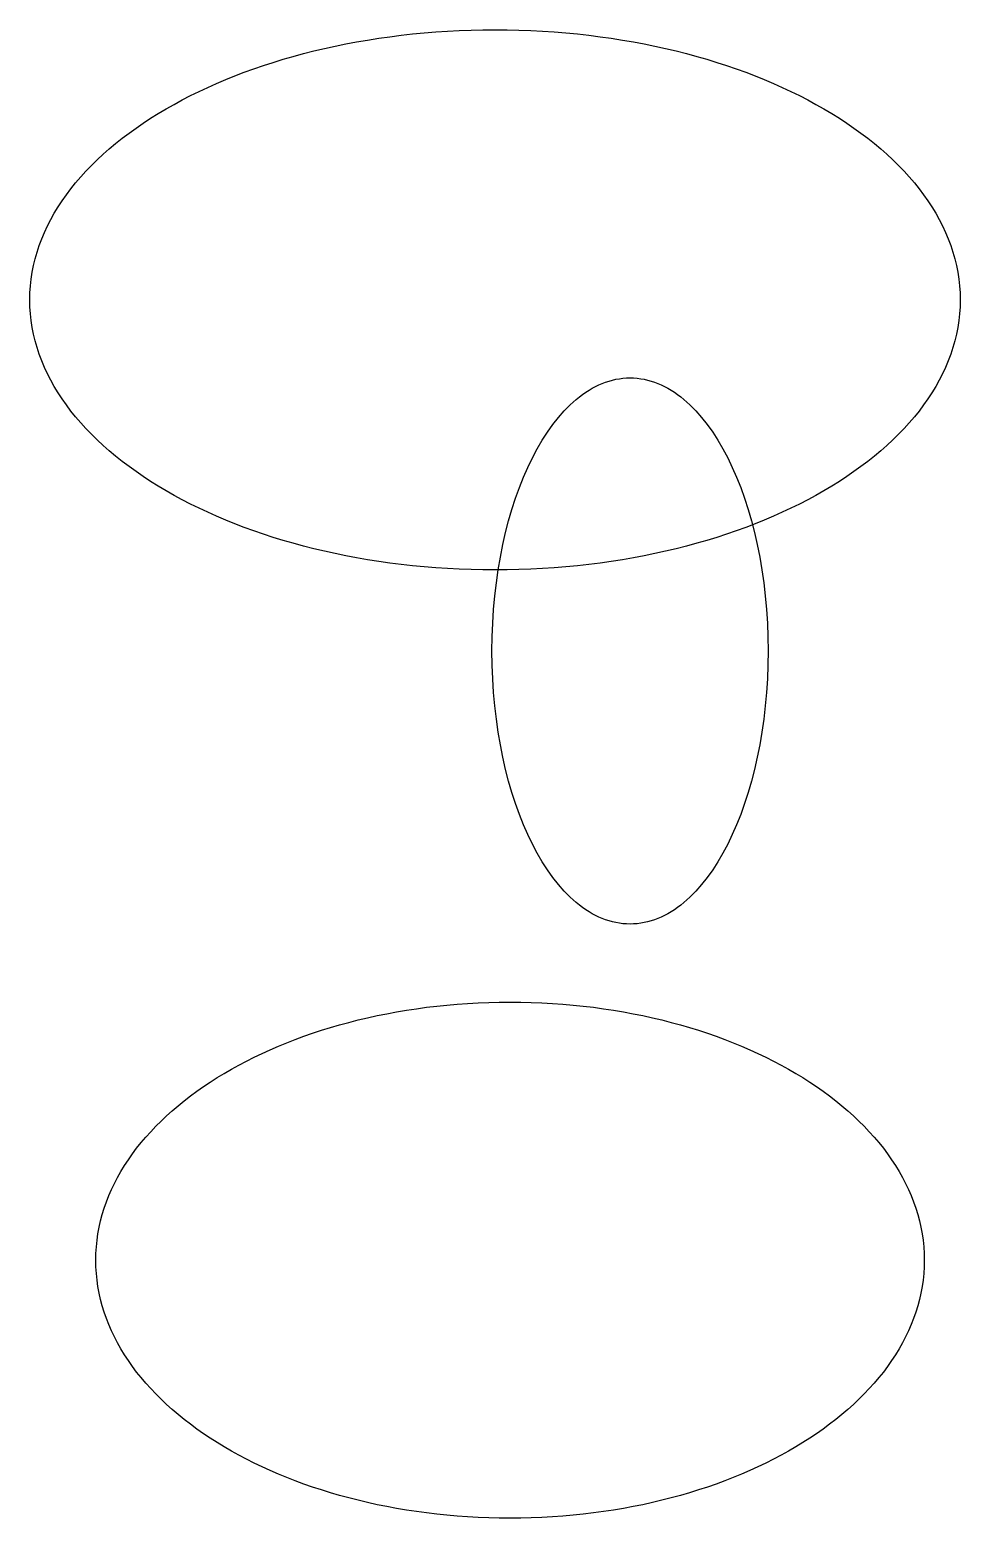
# Model space of a CAD drawing. Header units: millimetres. Extents: x 71 to 226, y 22 to 270.
import ezdxf

# ---------------------------------------------------------------- set-up
doc = ezdxf.new("R2010")
doc.units = ezdxf.units.MM
for name, color, linetype in [('Layer_0', 7, 'CONTINUOUS'), ('Layer_1', 5, 'CONTINUOUS'), ('Layer_2', 1, 'CONTINUOUS')]:
    doc.layers.add(name, color=color, linetype=linetype)

msp = doc.modelspace()

# ---------------------------------------------------------------- linework, layer by layer
at = {"layer": 'Layer_0', "color": 7}
msp.add_lwpolyline([(226, 225), (225.97469, 223.83853), (225.89916, 222.68431), (225.77402, 221.53768), (225.59988, 220.39901), (225.37734, 219.26865), (225.10703, 218.14694), (224.78953, 217.03425), (224.42548, 215.93093), (224.01546, 214.83733), (223.56009, 213.7538), (223.05999, 212.6807), (222.51575, 211.61838), (221.92799, 210.56719), (221.29732, 209.52749), (220.62434, 208.49963), (219.90967, 207.48397), (219.1539, 206.48085), (218.35766, 205.49064), (217.52154, 204.51368), (216.64617, 203.55033), (215.73214, 202.60094), (214.78006, 201.66586), (213.79055, 200.74546), (212.76422, 199.84007), (211.70166, 198.95006), (210.60349, 198.07578), (209.47033, 197.21758), (208.30277, 196.37582), (207.10142, 195.55085), (205.8669, 194.74302), (204.59982, 193.95268), (203.30078, 193.1802), (201.97038, 192.42591), (200.60925, 191.69019), (199.21798, 190.97337), (197.7972, 190.27581), (196.34749, 189.59787), (194.86949, 188.93991), (193.36378, 188.30226), (191.83099, 187.68529), (190.27171, 187.08936), (188.68657, 186.5148), (187.07616, 185.96198), (185.4411, 185.43126), (183.782, 184.92297), (182.09945, 184.43749), (180.39409, 183.97515), (178.6665, 183.53632), (176.9173, 183.12135), (175.1471, 182.73059), (173.35651, 182.36439), (171.54613, 182.02311), (169.71658, 181.7071), (167.86846, 181.41672), (166.00238, 181.15231), (164.11895, 180.91424), (162.21879, 180.70285), (160.30249, 180.5185), (158.37066, 180.36154), (156.42392, 180.23233), (154.46288, 180.13122), (152.48814, 180.05855), (150.50031, 180.0147), (148.5, 180), (146.49969, 180.0147), (144.51186, 180.05855), (142.53712, 180.13122), (140.57608, 180.23233), (138.62934, 180.36154), (136.69751, 180.5185), (134.78121, 180.70285), (132.88105, 180.91424), (130.99762, 181.15231), (129.13154, 181.41672), (127.28342, 181.7071), (125.45387, 182.02311), (123.64349, 182.36439), (121.8529, 182.73059), (120.0827, 183.12135), (118.3335, 183.53632), (116.60591, 183.97515), (114.90055, 184.43749), (113.218, 184.92297), (111.5589, 185.43126), (109.92384, 185.96198), (108.31343, 186.5148), (106.72829, 187.08936), (105.16901, 187.68529), (103.63622, 188.30226), (102.13051, 188.93991), (100.65251, 189.59787), (99.202804, 190.27581), (97.782016, 190.97337), (96.390751, 191.69019), (95.029618, 192.42591), (93.699225, 193.1802), (92.400181, 193.95268), (91.133096, 194.74302), (89.898577, 195.55085), (88.697233, 196.37582), (87.529673, 197.21758), (86.396505, 198.07578), (85.298339, 198.95006), (84.235783, 199.84007), (83.209446, 200.74546), (82.219935, 201.66586), (81.267861, 202.60094), (80.353832, 203.55033), (79.478456, 204.51368), (78.642342, 205.49064), (77.846098, 206.48085), (77.090334, 207.48397), (76.375659, 208.49963), (75.70268, 209.52749), (75.072006, 210.56719), (74.484247, 211.61838), (73.94001, 212.6807), (73.439905, 213.7538), (72.98454, 214.83733), (72.574525, 215.93093), (72.210466, 217.03425), (71.892974, 218.14694), (71.622657, 219.26865), (71.400124, 220.39901), (71.225983, 221.53768), (71.100843, 222.68431), (71.025312, 223.83853), (71, 225), (71.025312, 226.16147), (71.100843, 227.31569), (71.225983, 228.46232), (71.400124, 229.60099), (71.622657, 230.73135), (71.892974, 231.85306), (72.210466, 232.96575), (72.574525, 234.06907), (72.98454, 235.16267), (73.439905, 236.2462), (73.94001, 237.3193), (74.484247, 238.38162), (75.072006, 239.43281), (75.70268, 240.47251), (76.375659, 241.50037), (77.090334, 242.51603), (77.846098, 243.51915), (78.642342, 244.50936), (79.478456, 245.48632), (80.353832, 246.44967), (81.267861, 247.39906), (82.219935, 248.33414), (83.209446, 249.25454), (84.235783, 250.15993), (85.298339, 251.04994), (86.396505, 251.92422), (87.529673, 252.78242), (88.697233, 253.62418), (89.898577, 254.44915), (91.133096, 255.25698), (92.400181, 256.04732), (93.699225, 256.8198), (95.029618, 257.57409), (96.390751, 258.30981), (97.782016, 259.02663), (99.202804, 259.72419), (100.65251, 260.40213), (102.13051, 261.06009), (103.63622, 261.69774), (105.16901, 262.31471), (106.72829, 262.91064), (108.31343, 263.4852), (109.92384, 264.03802), (111.5589, 264.56874), (113.218, 265.07703), (114.90055, 265.56251), (116.60591, 266.02485), (118.3335, 266.46368), (120.0827, 266.87865), (121.8529, 267.26941), (123.64349, 267.63561), (125.45387, 267.97689), (127.28342, 268.2929), (129.13154, 268.58328), (130.99762, 268.84769), (132.88105, 269.08576), (134.78121, 269.29715), (136.69751, 269.4815), (138.62934, 269.63846), (140.57608, 269.76767), (142.53712, 269.86878), (144.51186, 269.94145), (146.49969, 269.9853), (148.5, 270), (150.50031, 269.9853), (152.48814, 269.94145), (154.46288, 269.86878), (156.42392, 269.76767), (158.37066, 269.63846), (160.30249, 269.4815), (162.21879, 269.29715), (164.11895, 269.08576), (166.00238, 268.84769), (167.86846, 268.58328), (169.71658, 268.2929), (171.54613, 267.97689), (173.35651, 267.63561), (175.1471, 267.26941), (176.9173, 266.87865), (178.6665, 266.46368), (180.39409, 266.02485), (182.09945, 265.56251), (183.782, 265.07703), (185.4411, 264.56874), (187.07616, 264.03802), (188.68657, 263.4852), (190.27171, 262.91064), (191.83099, 262.31471), (193.36378, 261.69774), (194.86949, 261.06009), (196.34749, 260.40213), (197.7972, 259.72419), (199.21798, 259.02663), (200.60925, 258.30981), (201.97038, 257.57409), (203.30078, 256.8198), (204.59982, 256.04732), (205.8669, 255.25698), (207.10142, 254.44915), (208.30277, 253.62418), (209.47033, 252.78242), (210.60349, 251.92422), (211.70166, 251.04994), (212.76422, 250.15993), (213.79055, 249.25454), (214.78006, 248.33414), (215.73214, 247.39906), (216.64617, 246.44967), (217.52154, 245.48632), (218.35766, 244.50936), (219.1539, 243.51915), (219.90967, 242.51603), (220.62434, 241.50037), (221.29732, 240.47251), (221.92799, 239.43281), (222.51575, 238.38162), (223.05999, 237.3193), (223.56009, 236.2462), (224.01546, 235.16267), (224.42548, 234.06907), (224.78953, 232.96575), (225.10703, 231.85306), (225.37734, 230.73135), (225.59988, 229.60099), (225.77402, 228.46232), (225.89916, 227.31569), (225.97469, 226.16147)], close=True, dxfattribs=at)
at = {"layer": 'Layer_1', "color": 5}
msp.add_lwpolyline([(194, 166.5), (193.97007, 164.15858), (193.88125, 161.84789), (193.73499, 159.5708), (193.53272, 157.33016), (193.2759, 155.12884), (192.96597, 152.96969), (192.60437, 150.85557), (192.19255, 148.78935), (191.73195, 146.77387), (191.22402, 144.812), (190.67021, 142.9066), (190.07196, 141.06052), (189.43071, 139.27662), (188.74792, 137.55777), (188.02502, 135.90683), (187.26346, 134.32664), (186.46468, 132.82008), (185.63014, 131.38999), (184.76127, 130.03924), (183.85952, 128.77069), (182.92634, 127.58719), (181.96317, 126.4916), (180.97145, 125.48679), (179.95264, 124.57562), (179.43352, 124.15603), (178.90817, 123.76093), (178.37677, 123.39066), (177.8395, 123.04559), (177.29653, 122.72607), (176.74806, 122.43246), (176.19425, 122.16512), (175.6353, 121.9244), (175.07138, 121.71066), (174.50267, 121.52426), (173.92936, 121.36556), (173.35162, 121.23491), (172.76963, 121.13267), (172.18358, 121.0592), (171.59364, 121.01486), (171, 121), (170.40636, 121.01486), (169.81642, 121.0592), (169.23037, 121.13267), (168.64838, 121.23491), (168.07064, 121.36556), (167.49733, 121.52426), (166.92862, 121.71066), (166.3647, 121.9244), (165.80575, 122.16512), (165.25194, 122.43246), (164.70347, 122.72607), (164.1605, 123.04559), (163.62323, 123.39066), (163.09183, 123.76093), (162.56648, 124.15603), (162.04736, 124.57562), (161.02855, 125.48679), (160.03683, 126.4916), (159.07366, 127.58719), (158.14048, 128.77069), (157.23873, 130.03924), (156.36986, 131.38999), (155.53532, 132.82008), (154.73654, 134.32664), (153.97498, 135.90683), (153.25208, 137.55777), (152.56929, 139.27662), (151.92804, 141.06052), (151.32979, 142.9066), (150.77598, 144.812), (150.26805, 146.77387), (149.80745, 148.78935), (149.39563, 150.85557), (149.03403, 152.96969), (148.7241, 155.12884), (148.46728, 157.33016), (148.26501, 159.5708), (148.11875, 161.84789), (148.02993, 164.15858), (148, 166.5), (148.02993, 168.84142), (148.11875, 171.15211), (148.26501, 173.4292), (148.46728, 175.66984), (148.7241, 177.87116), (149.03403, 180.03031), (149.39563, 182.14443), (149.80745, 184.21065), (150.26805, 186.22613), (150.77598, 188.188), (151.32979, 190.0934), (151.92804, 191.93948), (152.56929, 193.72338), (153.25208, 195.44223), (153.97498, 197.09317), (154.73654, 198.67336), (155.53532, 200.17992), (156.36986, 201.61001), (157.23873, 202.96076), (158.14048, 204.22931), (159.07366, 205.41281), (160.03683, 206.5084), (161.02855, 207.51321), (162.04736, 208.42438), (162.56648, 208.84397), (163.09183, 209.23907), (163.62323, 209.60934), (164.1605, 209.95441), (164.70347, 210.27393), (165.25194, 210.56754), (165.80575, 210.83488), (166.3647, 211.0756), (166.92862, 211.28934), (167.49733, 211.47574), (168.07064, 211.63444), (168.64838, 211.76509), (169.23037, 211.86733), (169.81642, 211.9408), (170.40636, 211.98514), (171, 212), (171.59364, 211.98514), (172.18358, 211.9408), (172.76963, 211.86733), (173.35162, 211.76509), (173.92936, 211.63444), (174.50267, 211.47574), (175.07138, 211.28934), (175.6353, 211.0756), (176.19425, 210.83488), (176.74806, 210.56754), (177.29653, 210.27393), (177.8395, 209.95441), (178.37677, 209.60934), (178.90817, 209.23907), (179.43352, 208.84397), (179.95264, 208.42438), (180.97145, 207.51321), (181.96317, 206.5084), (182.92634, 205.41281), (183.85952, 204.22931), (184.76127, 202.96076), (185.63014, 201.61001), (186.46468, 200.17992), (187.26346, 198.67336), (188.02502, 197.09317), (188.74792, 195.44223), (189.43071, 193.72338), (190.07196, 191.93948), (190.67021, 190.0934), (191.22402, 188.188), (191.73195, 186.22613), (192.19255, 184.21065), (192.60437, 182.14443), (192.96597, 180.03031), (193.2759, 177.87116), (193.53272, 175.66984), (193.73499, 173.4292), (193.88125, 171.15211), (193.97007, 168.84142)], close=True, dxfattribs=at)
at = {"layer": 'Layer_2', "color": 1}
msp.add_lwpolyline([(220, 65), (219.97746, 63.890151), (219.91022, 62.787226), (219.7988, 61.691563), (219.64376, 60.6035), (219.44563, 59.523375), (219.20496, 58.451524), (218.92229, 57.388287), (218.59817, 56.334001), (218.23312, 55.289003), (217.8277, 54.253631), (217.38244, 53.228223), (216.8979, 52.213116), (216.3746, 51.208649), (215.8131, 50.215159), (215.21393, 49.232983), (214.57764, 48.26246), (213.90476, 47.303928), (213.19585, 46.357723), (212.45144, 45.424184), (211.67207, 44.503648), (210.85829, 43.596453), (210.01064, 42.702937), (209.12965, 41.823438), (208.21588, 40.958293), (207.26987, 40.10784), (206.29214, 39.272416), (205.28326, 38.45236), (204.24375, 37.648009), (203.17417, 36.859701), (202.07505, 36.087773), (200.94694, 35.332564), (199.79037, 34.594411), (198.60589, 33.873651), (197.39404, 33.170623), (196.15537, 32.485664), (194.89041, 31.819112), (193.5997, 31.171305), (192.2838, 30.54258), (190.94324, 29.933275), (189.57856, 29.343728), (188.1903, 28.774276), (186.77901, 28.225257), (185.34523, 27.69701), (183.8895, 27.189871), (182.41236, 26.704178), (180.91435, 26.24027), (179.39602, 25.798483), (177.85791, 25.379157), (176.30056, 24.982627), (174.72451, 24.609232), (173.13031, 24.25931), (171.51849, 23.933198), (169.8896, 23.631235), (168.24417, 23.353757), (166.58276, 23.101103), (164.90591, 22.873611), (163.21414, 22.671617), (161.50802, 22.49546), (159.78807, 22.345478), (158.05485, 22.222008), (156.30889, 22.125388), (154.55073, 22.055955), (152.78092, 22.014048), (151, 22.000004), (149.21908, 22.014048), (147.44927, 22.055955), (145.69111, 22.125388), (143.94515, 22.222008), (142.21193, 22.345478), (140.49198, 22.49546), (138.78586, 22.671617), (137.09409, 22.873611), (135.41724, 23.101103), (133.75583, 23.353757), (132.1104, 23.631235), (130.48151, 23.933198), (128.86969, 24.25931), (127.27549, 24.609232), (125.69944, 24.982627), (124.14209, 25.379157), (122.60398, 25.798483), (121.08565, 26.24027), (119.58764, 26.704178), (118.1105, 27.189871), (116.65477, 27.69701), (115.22099, 28.225257), (113.8097, 28.774276), (112.42144, 29.343728), (111.05676, 29.933275), (109.7162, 30.54258), (108.4003, 31.171305), (107.10959, 31.819112), (105.84463, 32.485664), (104.60596, 33.170623), (103.39411, 33.873651), (102.20963, 34.594411), (101.05306, 35.332564), (99.92495, 36.087773), (98.825829, 36.859701), (97.756246, 37.648009), (96.716741, 38.45236), (95.707856, 39.272416), (94.730134, 40.10784), (93.784117, 40.958293), (92.870345, 41.823438), (91.989362, 42.702937), (91.141709, 43.596453), (90.327928, 44.503648), (89.54856, 45.424184), (88.804149, 46.357723), (88.095236, 47.303928), (87.422362, 48.26246), (86.78607, 49.232983), (86.186902, 50.215159), (85.625399, 51.208649), (85.102103, 52.213116), (84.617557, 53.228223), (84.172303, 54.253631), (83.766881, 55.289003), (83.401835, 56.334001), (83.077705, 57.388287), (82.795035, 58.451524), (82.554366, 59.523375), (82.356239, 60.6035), (82.201197, 61.691563), (82.089782, 62.787226), (82.022536, 63.890151), (82, 65), (82.022536, 66.109849), (82.089782, 67.212774), (82.201197, 68.308437), (82.356239, 69.3965), (82.554366, 70.476625), (82.795035, 71.548476), (83.077705, 72.611713), (83.401835, 73.665999), (83.766881, 74.710997), (84.172303, 75.746369), (84.617557, 76.771777), (85.102103, 77.786884), (85.625399, 78.791351), (86.186902, 79.784841), (86.78607, 80.767017), (87.422362, 81.73754), (88.095236, 82.696072), (88.804149, 83.642277), (89.54856, 84.575816), (90.327928, 85.496352), (91.141709, 86.403547), (91.989362, 87.297063), (92.870345, 88.176562), (93.784117, 89.041707), (94.730134, 89.89216), (95.707856, 90.727584), (96.716741, 91.54764), (97.756246, 92.351991), (98.825829, 93.140299), (99.92495, 93.912227), (101.05306, 94.667436), (102.20963, 95.405589), (103.39411, 96.126349), (104.60596, 96.829377), (105.84463, 97.514336), (107.10959, 98.180888), (108.4003, 98.828695), (109.7162, 99.45742), (111.05676, 100.06673), (112.42144, 100.65627), (113.8097, 101.22572), (115.22099, 101.77474), (116.65477, 102.30299), (118.1105, 102.81013), (119.58764, 103.29582), (121.08565, 103.75973), (122.60398, 104.20152), (124.14209, 104.62084), (125.69944, 105.01737), (127.27549, 105.39077), (128.86969, 105.74069), (130.48151, 106.0668), (132.1104, 106.36876), (133.75583, 106.64624), (135.41724, 106.8989), (137.09409, 107.12639), (138.78586, 107.32838), (140.49198, 107.50454), (142.21193, 107.65452), (143.94515, 107.77799), (145.69111, 107.87461), (147.44927, 107.94404), (149.21908, 107.98595), (151, 108), (152.78092, 107.98595), (154.55073, 107.94404), (156.30889, 107.87461), (158.05485, 107.77799), (159.78807, 107.65452), (161.50802, 107.50454), (163.21414, 107.32838), (164.90591, 107.12639), (166.58276, 106.8989), (168.24417, 106.64624), (169.8896, 106.36876), (171.51849, 106.0668), (173.13031, 105.74069), (174.72451, 105.39077), (176.30056, 105.01737), (177.85791, 104.62084), (179.39602, 104.20152), (180.91435, 103.75973), (182.41236, 103.29582), (183.8895, 102.81013), (185.34523, 102.30299), (186.77901, 101.77474), (188.1903, 101.22572), (189.57856, 100.65627), (190.94324, 100.06673), (192.2838, 99.45742), (193.5997, 98.828695), (194.89041, 98.180888), (196.15537, 97.514336), (197.39404, 96.829377), (198.60589, 96.126349), (199.79037, 95.405589), (200.94694, 94.667436), (202.07505, 93.912227), (203.17417, 93.140299), (204.24375, 92.351991), (205.28326, 91.54764), (206.29214, 90.727584), (207.26987, 89.89216), (208.21588, 89.041707), (209.12965, 88.176562), (210.01064, 87.297063), (210.85829, 86.403547), (211.67207, 85.496352), (212.45144, 84.575816), (213.19585, 83.642277), (213.90476, 82.696072), (214.57764, 81.73754), (215.21393, 80.767017), (215.8131, 79.784841), (216.3746, 78.791351), (216.8979, 77.786884), (217.38244, 76.771777), (217.8277, 75.746369), (218.23312, 74.710997), (218.59817, 73.665999), (218.92229, 72.611713), (219.20496, 71.548476), (219.44563, 70.476625), (219.64376, 69.3965), (219.7988, 68.308437), (219.91022, 67.212774), (219.97746, 66.109849)], close=True, dxfattribs=at)

doc.saveas('drawing.dxf')
